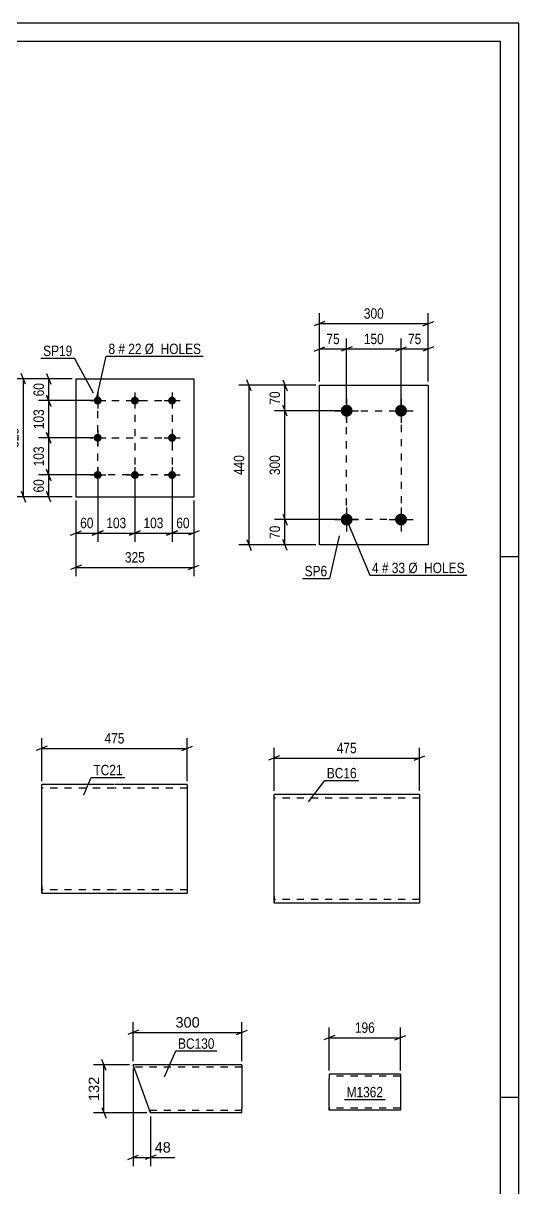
# Model space of a CAD drawing. Header units: millimetres. Extents: x 0 to 841, y 0 to 594.
# Drawn here: x 704.4 to 841, y 273.1 to 594 of the extents above; entities that cross this region are included whole.
import ezdxf

# ---------------------------------------------------------------- set-up
doc = ezdxf.new("R2010")
doc.units = ezdxf.units.MM
doc.linetypes.add('DXK_LINE_DOT2', pattern=[3.9198, 1.9599, -1.9599])
doc.styles.add('Arial', font='ARIAL.TTF', dxfattribs={"height": 0.2})
doc.styles.add('Arial Narrow', font='ARIALN.TTF', dxfattribs={"height": 0.2})

# ---------------------------------------------------------------- blocks, each defined once
blk = doc.blocks.new('Unknown-284928530-1132 - 10120')
at = {"color": 5, "linetype": 'Continuous'}
for p, q in [((841, 594), (0, 594)), ((841, 0), (841, 594)), ((836, 589), (5, 589)), ((836, 5), (836, 589)), ((841, 447), (836, 447)), ((841, 298), (836, 298))]:
    blk.add_line(p, q, dxfattribs=at)
blk = doc.blocks.new('Part-284928530-11407 - 11406')
at = {"color": 2, "linetype": 'Continuous'}
for p, q in [((764.7, 306.97), (734.7, 306.97)), ((739.51, 293.77), (734.7, 306.97)), ((764.7, 306.97), (764.7, 306.88)), ((764.7, 306.88), (764.7, 305.77)), ((764.7, 305.77), (764.7, 294.97)), ((764.7, 293.77), (739.51, 293.77)), ((764.7, 293.77), (764.7, 294.97))]:
    blk.add_line(p, q, dxfattribs=at)
at = {"color": 7, "linetype": 'DXK_LINE_DOT2'}
for p, q in [((764.7, 306.37), (734.92, 306.37)), ((764.7, 306.62), (764.7, 305.77)), ((764.7, 294.37), (739.29, 294.37)), ((739.38, 294.12), (739.51, 293.77)), ((764.7, 293.86), (764.7, 294.12)), ((764.7, 293.77), (764.7, 293.86))]:
    blk.add_line(p, q, dxfattribs=at)
blk = doc.blocks.new('Part-284928530-9984 - 9983')
at = {"color": 2, "linetype": 'Continuous'}
for p, q in [((729.5, 384.2), (709.5, 384.2)), ((709.5, 356.2), (709.5, 384.2)), ((749.6, 384.2), (729.6, 384.2)), ((749.6, 384.2), (749.6, 354.2)), ((709.5, 356.2), (709.5, 354.2)), ((729.5, 354.2), (709.5, 354.2)), ((749.6, 354.2), (729.6, 354.2))]:
    blk.add_line(p, q, dxfattribs=at)
at = {"color": 7, "linetype": 'DXK_LINE_DOT2'}
for p, q in [((729.5, 383.2), (709.5, 383.2)), ((749.6, 383.2), (729.6, 383.2)), ((709.5, 354.36), (709.5, 356.2)), ((709.5, 355.2), (709.5, 355.28)), ((729.5, 355.2), (709.5, 355.2)), ((749.6, 355.2), (729.6, 355.2)), ((749.6, 355.2), (749.6, 355.28))]:
    blk.add_line(p, q, dxfattribs=at)
blk = doc.blocks.new('Part-284928530-9992 - 9991')
at = {"color": 2, "linetype": 'Continuous'}
for p, q in [((793.53, 381.52), (773.53, 381.52)), ((773.53, 353.52), (773.53, 381.52)), ((813.63, 381.52), (793.63, 381.52)), ((813.63, 381.52), (813.63, 351.52)), ((773.53, 353.52), (773.53, 351.52)), ((793.53, 351.52), (773.53, 351.52)), ((813.63, 351.52), (793.63, 351.52))]:
    blk.add_line(p, q, dxfattribs=at)
at = {"color": 7, "linetype": 'DXK_LINE_DOT2'}
for p, q in [((793.53, 380.52), (773.53, 380.52)), ((813.63, 380.52), (793.63, 380.52)), ((773.53, 351.67), (773.53, 353.52)), ((773.53, 352.52), (773.53, 352.6)), ((793.53, 352.52), (773.53, 352.52)), ((813.63, 352.52), (793.63, 352.52)), ((813.63, 352.52), (813.63, 352.6))]:
    blk.add_line(p, q, dxfattribs=at)
blk = doc.blocks.new('Bolt-284928530-10039 - 10037')
at = {"linetype": 'Continuous'}
for points in [[(724.92, 491.13, -1), (724.92, 488.93, -1)], [(735.17, 491.13, -1), (735.17, 488.93, -1)], [(745.42, 491.13, -1), (745.42, 488.93, -1)], [(724.92, 480.88, -1), (724.92, 478.68, -1)], [(745.42, 480.88, -1), (745.42, 478.68, -1)], [(724.92, 470.63, -1), (724.92, 468.43, -1)], [(735.17, 470.63, -1), (735.17, 468.43, -1)], [(745.42, 470.63, -1), (745.42, 468.43, -1)]]:
    blk.add_hatch(color=1, dxfattribs=at).paths.add_polyline_path(points)
at = {"color": 1, "linetype": 'Continuous'}
for p, q in [((724.92, 492.23), (724.92, 487.83)), ((735.17, 492.23), (735.17, 487.83)), ((745.42, 492.23), (745.42, 487.83)), ((722.72, 490.03), (727.12, 490.03)), ((732.97, 490.03), (737.37, 490.03)), ((743.22, 490.03), (747.62, 490.03)), ((724.92, 481.98), (724.92, 477.58)), ((745.42, 481.98), (745.42, 477.58)), ((722.72, 479.78), (727.12, 479.78)), ((743.22, 479.78), (747.62, 479.78)), ((724.92, 471.73), (724.92, 467.33)), ((735.17, 471.73), (735.17, 467.33)), ((745.42, 471.73), (745.42, 467.33)), ((722.72, 469.53), (727.12, 469.53)), ((732.97, 469.53), (737.37, 469.53)), ((743.22, 469.53), (747.62, 469.53))]:
    blk.add_line(p, q, dxfattribs=at)
blk = doc.blocks.new('Part-284928530-10038 - 10037')
at = {"color": 2, "linetype": 'Continuous'}
for p, q in [((718.92, 496.03), (718.92, 463.53)), ((718.92, 496.03), (751.42, 496.03)), ((751.42, 496.03), (751.42, 463.53)), ((718.92, 463.53), (751.42, 463.53))]:
    blk.add_line(p, q, dxfattribs=at)
blk = doc.blocks.new('Part-284928530-10049 - 10048')
at = {"color": 2, "linetype": 'Continuous'}
for p, q in [((786.06, 450.25), (786.06, 494.25)), ((786.06, 494.25), (816.06, 494.25)), ((816.06, 494.25), (816.06, 450.25)), ((816.06, 450.25), (786.06, 450.25))]:
    blk.add_line(p, q, dxfattribs=at)
blk = doc.blocks.new('Bolt-284928530-10050 - 10048')
at = {"linetype": 'Continuous'}
for points in [[(793.56, 488.9, -1), (793.56, 485.6, -1)], [(808.56, 488.9, -1), (808.56, 485.6, -1)], [(793.56, 458.9, -1), (793.56, 455.6, -1)], [(808.56, 458.9, -1), (808.56, 455.6, -1)]]:
    blk.add_hatch(color=1, dxfattribs=at).paths.add_polyline_path(points)
at = {"color": 1, "linetype": 'Continuous'}
for p, q in [((793.56, 490.55), (793.56, 483.95)), ((808.56, 490.55), (808.56, 483.95)), ((790.26, 487.25), (796.86, 487.25)), ((805.26, 487.25), (811.86, 487.25)), ((793.56, 460.55), (793.56, 453.95)), ((808.56, 460.55), (808.56, 453.95)), ((790.26, 457.25), (796.86, 457.25)), ((805.26, 457.25), (811.86, 457.25))]:
    blk.add_line(p, q, dxfattribs=at)
blk = doc.blocks.new('Part-284928530-10126 - 10125')
at = {"color": 2, "linetype": 'Continuous'}
for p, q in [((788.76, 304.47), (788.76, 303.27)), ((808.38, 304.47), (788.76, 304.47)), ((788.76, 295.21), (788.76, 303.27)), ((808.38, 304.38), (808.38, 304.47)), ((808.38, 304.38), (808.38, 303.27)), ((808.38, 303.27), (808.38, 294.47)), ((788.76, 294.56), (788.76, 295.21)), ((788.76, 294.47), (788.76, 294.56)), ((808.38, 294.47), (788.76, 294.47))]:
    blk.add_line(p, q, dxfattribs=at)
at = {"color": 7, "linetype": 'DXK_LINE_DOT2'}
for p, q in [((808.38, 303.87), (788.76, 303.87)), ((808.38, 304.12), (808.38, 303.27)), ((788.76, 295.21), (788.76, 294.82)), ((808.38, 295.12), (808.38, 295.21)), ((788.76, 295.07), (788.76, 295.12)), ((808.38, 295.07), (788.76, 295.07)), ((788.76, 294.47), (788.76, 294.47)), ((808.38, 295.07), (808.38, 295.12)), ((808.38, 295.07), (808.38, 295.12))]:
    blk.add_line(p, q, dxfattribs=at)
blk = doc.blocks.new('Rectangle-284928530-11453 - 10037')
at = {"color": 1, "linetype": 'DXK_LINE_DOT2'}
blk.add_lwpolyline([(724.92, 490.03), (745.42, 490.03), (745.42, 469.53), (724.92, 469.53), (724.92, 490.03)], close=True, dxfattribs=at)
blk = doc.blocks.new('Rectangle-284928530-11463 - 10048')
at = {"color": 1, "linetype": 'DXK_LINE_DOT2'}
blk.add_lwpolyline([(793.56, 487.25), (808.56, 487.25), (808.56, 457.25), (793.56, 457.25), (793.56, 487.25)], close=True, dxfattribs=at)
blk = doc.blocks.new('Line-284928530-11541 - 10037')
at = {"color": 1, "linetype": 'DXK_LINE_DOT2'}
blk.add_line((735.17, 490.03), (735.17, 469.53), dxfattribs=at)
blk = doc.blocks.new('Line-284928530-11548 - 10037')
at = {"color": 1, "linetype": 'DXK_LINE_DOT2'}
blk.add_line((724.92, 479.78), (745.42, 479.78), dxfattribs=at)
blk = doc.blocks.new('StraightDimension-284928530-11720 - 11406')
at = {"color": 7, "linetype": 'Continuous'}
for p, q in [((727.25, 305.47), (726.05, 308.47)), ((733.7, 306.97), (723.8, 306.97)), ((726.65, 293.77), (726.65, 306.97)), ((726.05, 295.27), (727.25, 292.27)), ((738.51, 293.77), (723.8, 293.77))]:
    blk.add_line(p, q, dxfattribs=at)
at = {"color": 0}
blk.add_wipeout([(725.9, 304.31), (721.7, 304.31), (721.7, 296.43), (725.9, 296.43)], dxfattribs=at)
at = {"color": 3, "style": 'Arial'}
blk.add_text('132', height=2.865, rotation=90.0002, dxfattribs=at).set_placement((725.3, 297.03))
blk = doc.blocks.new('StraightDimension-284928530-11691 - 11406')
at = {"color": 7, "linetype": 'Continuous'}
for p, q in [((734.7, 307.97), (734.7, 318.77)), ((764.7, 307.97), (764.7, 318.77)), ((736.2, 316.52), (733.2, 315.32)), ((734.7, 315.92), (764.7, 315.92)), ((763.2, 315.32), (766.2, 316.52))]:
    blk.add_line(p, q, dxfattribs=at)
at = {"color": 0}
blk.add_wipeout([(753.64, 316.67), (753.64, 320.87), (745.77, 320.87), (745.77, 316.67)], dxfattribs=at)
at = {"color": 3, "style": 'Arial'}
blk.add_text('300', height=2.865, dxfattribs=at).set_placement((746.37, 317.27))
blk = doc.blocks.new('StraightDimension-284928530-11702 - 11406')
at = {"color": 7, "linetype": 'Continuous'}
for p, q in [((734.7, 305.97), (734.7, 279.08)), ((739.51, 292.77), (739.51, 279.08)), ((733.2, 280.88), (736.2, 282.08)), ((734.7, 281.48), (739.51, 281.48)), ((741.01, 282.08), (738.01, 280.88))]:
    blk.add_line(p, q, dxfattribs=at)
at = {"color": 0}
blk.add_wipeout([(745.68, 282.23), (745.68, 286.43), (740.03, 286.43), (740.03, 282.23)], dxfattribs=at)
at = {"color": 7, "linetype": 'Continuous'}
blk.add_line((739.51, 281.48), (746.21, 281.48), dxfattribs=at)
blk.add_line((739.51, 281.48), (746.21, 281.48), dxfattribs=at)
at = {"color": 3, "style": 'Arial'}
blk.add_text('48', height=2.865, dxfattribs=at).set_placement((740.63, 282.83))
blk = doc.blocks.new('StraightDimension-284928530-10155 - 9983')
at = {"color": 7, "linetype": 'Continuous'}
for p, q in [((711, 394.8), (708, 393.6)), ((709.5, 385.2), (709.5, 397.05)), ((748.1, 393.6), (751.1, 394.8)), ((749.6, 385.2), (749.6, 397.05)), ((709.5, 394.2), (749.6, 394.2))]:
    blk.add_line(p, q, dxfattribs=at)
at = {"color": 0}
blk.add_wipeout([(732.89, 394.95), (732.89, 399.15), (726.21, 399.15), (726.21, 394.95)], dxfattribs=at)
at = {"color": 3, "style": 'Arial Narrow'}
blk.add_text('475', height=2.863, dxfattribs=at).set_placement((726.81, 395.55))
blk = doc.blocks.new('StraightDimension-284928530-10159 - 9991')
at = {"color": 7, "linetype": 'Continuous'}
for p, q in [((775.03, 392.12), (772.03, 390.92)), ((773.53, 382.52), (773.53, 394.37)), ((773.53, 391.52), (813.63, 391.52)), ((812.13, 390.92), (815.13, 392.12)), ((813.63, 382.52), (813.63, 394.37))]:
    blk.add_line(p, q, dxfattribs=at)
at = {"color": 0}
blk.add_wipeout([(796.93, 392.27), (796.93, 396.47), (790.24, 396.47), (790.24, 392.27)], dxfattribs=at)
at = {"color": 3, "style": 'Arial Narrow'}
blk.add_text('475', height=2.863, dxfattribs=at).set_placement((790.84, 392.87))
blk = doc.blocks.new('StraightDimension-284928530-12773 - 10037')
at = {"color": 7, "linetype": 'Continuous'}
for p, q in [((723.92, 479.78), (708.59, 479.78)), ((710.84, 481.28), (712.04, 478.28)), ((711.44, 469.53), (711.44, 479.78)), ((723.92, 469.53), (708.59, 469.53)), ((712.04, 468.03), (710.84, 471.03))]:
    blk.add_line(p, q, dxfattribs=at)
at = {"color": 0}
blk.add_wipeout([(710.69, 477.99), (706.49, 477.99), (706.49, 471.31), (710.69, 471.31)], dxfattribs=at)
at = {"color": 3, "style": 'Arial Narrow'}
blk.add_text('103', height=2.863, rotation=90.0002, dxfattribs=at).set_placement((710.09, 471.91))
blk = doc.blocks.new('StraightDimension-284928530-10251 - 10037')
at = {"color": 7, "linetype": 'Continuous'}
for p, q in [((710.84, 497.53), (712.04, 494.53)), ((717.92, 496.03), (708.59, 496.03)), ((711.44, 490.03), (711.44, 496.03)), ((712.04, 488.53), (710.84, 491.53)), ((723.92, 490.03), (708.59, 490.03))]:
    blk.add_line(p, q, dxfattribs=at)
at = {"color": 0}
blk.add_wipeout([(710.69, 495.46), (706.49, 495.46), (706.49, 490.6), (710.69, 490.6)], dxfattribs=at)
at = {"color": 3, "style": 'Arial Narrow'}
blk.add_text('60', height=2.863, rotation=90.0002, dxfattribs=at).set_placement((710.09, 491.2))
blk = doc.blocks.new('StraightDimension-284928530-10254 - 10037')
at = {"color": 7, "linetype": 'Continuous'}
for p, q in [((723.92, 469.53), (708.59, 469.53)), ((710.84, 471.03), (712.04, 468.03)), ((711.44, 463.53), (711.44, 469.53)), ((717.92, 463.53), (708.59, 463.53)), ((712.04, 462.03), (710.84, 465.03))]:
    blk.add_line(p, q, dxfattribs=at)
at = {"color": 0}
blk.add_wipeout([(710.69, 468.96), (706.49, 468.96), (706.49, 464.1), (710.69, 464.1)], dxfattribs=at)
at = {"color": 3, "style": 'Arial Narrow'}
blk.add_text('60', height=2.863, rotation=90.0002, dxfattribs=at).set_placement((710.09, 464.7))
blk = doc.blocks.new('StraightDimension-284928530-10267 - 10037')
at = {"color": 7, "linetype": 'Continuous'}
for p, q in [((705.04, 494.53), (703.84, 497.53)), ((717.92, 496.03), (701.59, 496.03)), ((704.44, 463.53), (704.44, 496.03)), ((717.92, 463.53), (701.59, 463.53)), ((703.84, 465.03), (705.04, 462.03))]:
    blk.add_line(p, q, dxfattribs=at)
at = {"color": 0}
blk.add_wipeout([(703.69, 483.12), (699.49, 483.12), (699.49, 476.44), (703.69, 476.44)], dxfattribs=at)
at = {"color": 3, "style": 'Arial Narrow'}
blk.add_text('325', height=2.863, rotation=90.0002, dxfattribs=at).set_placement((703.09, 477.04))
blk = doc.blocks.new('StraightDimension-284928530-10271 - 10037')
at = {"color": 7, "linetype": 'Continuous'}
for p, q in [((745.42, 468.53), (745.42, 451.13)), ((751.42, 462.53), (751.42, 451.13)), ((743.92, 452.93), (746.92, 454.13)), ((745.42, 453.53), (751.42, 453.53)), ((752.92, 454.13), (749.92, 452.93))]:
    blk.add_line(p, q, dxfattribs=at)
at = {"color": 0}
blk.add_wipeout([(750.85, 454.28), (750.85, 458.48), (745.99, 458.48), (745.99, 454.28)], dxfattribs=at)
at = {"color": 3, "style": 'Arial Narrow'}
blk.add_text('60', height=2.863, dxfattribs=at).set_placement((746.59, 454.88))
blk = doc.blocks.new('StraightDimension-284928530-10274 - 10037')
at = {"color": 7, "linetype": 'Continuous'}
for p, q in [((724.92, 468.53), (724.92, 451.13)), ((718.92, 462.53), (718.92, 451.13)), ((717.42, 452.93), (720.42, 454.13)), ((718.92, 453.53), (724.92, 453.53)), ((726.42, 454.13), (723.42, 452.93))]:
    blk.add_line(p, q, dxfattribs=at)
at = {"color": 0}
blk.add_wipeout([(724.35, 454.28), (724.35, 458.48), (719.49, 458.48), (719.49, 454.28)], dxfattribs=at)
at = {"color": 3, "style": 'Arial Narrow'}
blk.add_text('60', height=2.863, dxfattribs=at).set_placement((720.09, 454.88))
blk = doc.blocks.new('StraightDimension-284928530-10287 - 10037')
at = {"color": 7, "linetype": 'Continuous'}
for p, q in [((718.92, 462.53), (718.92, 441.66)), ((751.42, 462.53), (751.42, 441.66)), ((720.42, 444.66), (717.42, 443.46)), ((718.92, 444.06), (751.42, 444.06)), ((749.92, 443.46), (752.92, 444.66))]:
    blk.add_line(p, q, dxfattribs=at)
at = {"color": 0}
blk.add_wipeout([(738.51, 444.81), (738.51, 449.01), (731.83, 449.01), (731.83, 444.81)], dxfattribs=at)
at = {"color": 3, "style": 'Arial Narrow'}
blk.add_text('325', height=2.863, dxfattribs=at).set_placement((732.43, 445.41))
blk = doc.blocks.new('StraightDimension-284928530-12775 - 10037')
at = {"color": 7, "linetype": 'Continuous'}
for p, q in [((710.84, 491.53), (712.04, 488.53)), ((723.92, 490.03), (708.59, 490.03)), ((711.44, 479.78), (711.44, 490.03)), ((723.92, 479.78), (708.59, 479.78)), ((712.04, 478.28), (710.84, 481.28))]:
    blk.add_line(p, q, dxfattribs=at)
at = {"color": 0}
blk.add_wipeout([(710.69, 488.24), (706.49, 488.24), (706.49, 481.56), (710.69, 481.56)], dxfattribs=at)
at = {"color": 3, "style": 'Arial Narrow'}
blk.add_text('103', height=2.863, rotation=90.0002, dxfattribs=at).set_placement((710.09, 482.16))
blk = doc.blocks.new('StraightDimension-284928530-12777 - 10037')
at = {"color": 7, "linetype": 'Continuous'}
for p, q in [((724.92, 468.53), (724.92, 451.13)), ((735.17, 468.53), (735.17, 451.13)), ((723.42, 452.93), (726.42, 454.13)), ((724.92, 453.53), (735.17, 453.53)), ((736.67, 454.13), (733.67, 452.93))]:
    blk.add_line(p, q, dxfattribs=at)
at = {"color": 0}
blk.add_wipeout([(733.39, 454.28), (733.39, 458.48), (726.7, 458.48), (726.7, 454.28)], dxfattribs=at)
at = {"color": 3, "style": 'Arial Narrow'}
blk.add_text('103', height=2.863, dxfattribs=at).set_placement((727.3, 454.88))
blk = doc.blocks.new('StraightDimension-284928530-12779 - 10037')
at = {"color": 7, "linetype": 'Continuous'}
for p, q in [((735.17, 468.53), (735.17, 451.13)), ((745.42, 468.53), (745.42, 451.13)), ((733.67, 452.93), (736.67, 454.13)), ((735.17, 453.53), (745.42, 453.53)), ((746.92, 454.13), (743.92, 452.93))]:
    blk.add_line(p, q, dxfattribs=at)
at = {"color": 0}
blk.add_wipeout([(743.64, 454.28), (743.64, 458.48), (736.95, 458.48), (736.95, 454.28)], dxfattribs=at)
at = {"color": 3, "style": 'Arial Narrow'}
blk.add_text('103', height=2.863, dxfattribs=at).set_placement((737.55, 454.88))
blk = doc.blocks.new('StraightDimension-284928530-10292 - 10048')
at = {"color": 7, "linetype": 'Continuous'}
for p, q in [((777.13, 485.75), (775.93, 488.75)), ((792.56, 487.25), (773.68, 487.25)), ((776.53, 457.25), (776.53, 487.25)), ((792.56, 457.25), (773.68, 457.25)), ((775.93, 458.75), (777.13, 455.75))]:
    blk.add_line(p, q, dxfattribs=at)
at = {"color": 0}
blk.add_wipeout([(775.78, 475.59), (771.58, 475.59), (771.58, 468.91), (775.78, 468.91)], dxfattribs=at)
at = {"color": 3, "style": 'Arial Narrow'}
blk.add_text('300', height=2.863, rotation=90.0002, dxfattribs=at).set_placement((775.18, 469.51))
blk = doc.blocks.new('StraightDimension-284928530-10291 - 10048')
at = {"color": 7, "linetype": 'Continuous'}
for p, q in [((785.06, 494.25), (773.68, 494.25)), ((775.93, 495.75), (777.13, 492.75)), ((776.53, 487.25), (776.53, 494.25)), ((777.13, 485.75), (775.93, 488.75)), ((792.56, 487.25), (773.68, 487.25))]:
    blk.add_line(p, q, dxfattribs=at)
at = {"color": 0}
blk.add_wipeout([(775.78, 493.18), (771.58, 493.18), (771.58, 488.32), (775.78, 488.32)], dxfattribs=at)
at = {"color": 3, "style": 'Arial Narrow'}
blk.add_text('70', height=2.863, rotation=90.0002, dxfattribs=at).set_placement((775.18, 488.92))
blk = doc.blocks.new('StraightDimension-284928530-10293 - 10048')
at = {"color": 7, "linetype": 'Continuous'}
for p, q in [((792.56, 457.25), (773.68, 457.25)), ((775.93, 458.75), (777.13, 455.75)), ((776.53, 450.25), (776.53, 457.25)), ((785.06, 450.25), (773.68, 450.25)), ((777.13, 448.75), (775.93, 451.75))]:
    blk.add_line(p, q, dxfattribs=at)
at = {"color": 0}
blk.add_wipeout([(775.78, 456.18), (771.58, 456.18), (771.58, 451.32), (775.78, 451.32)], dxfattribs=at)
at = {"color": 3, "style": 'Arial Narrow'}
blk.add_text('70', height=2.863, rotation=90.0002, dxfattribs=at).set_placement((775.18, 451.92))
blk = doc.blocks.new('StraightDimension-284928530-10303 - 10048')
at = {"color": 7, "linetype": 'Continuous'}
for p, q in [((785.06, 494.25), (763.81, 494.25)), ((767.26, 492.75), (766.06, 495.75)), ((766.66, 450.25), (766.66, 494.25)), ((785.06, 450.25), (763.81, 450.25)), ((766.06, 451.75), (767.26, 448.75))]:
    blk.add_line(p, q, dxfattribs=at)
at = {"color": 0}
blk.add_wipeout([(765.91, 475.59), (761.71, 475.59), (761.71, 468.91), (765.91, 468.91)], dxfattribs=at)
at = {"color": 3, "style": 'Arial Narrow'}
blk.add_text('440', height=2.863, rotation=90.0002, dxfattribs=at).set_placement((765.31, 469.51))
blk = doc.blocks.new('StraightDimension-284928530-10307 - 10048')
at = {"color": 7, "linetype": 'Continuous'}
for p, q in [((808.56, 488.25), (808.56, 507.1)), ((816.06, 495.25), (816.06, 507.1)), ((807.06, 503.65), (810.06, 504.85)), ((808.56, 504.25), (816.06, 504.25)), ((817.56, 504.85), (814.56, 503.65))]:
    blk.add_line(p, q, dxfattribs=at)
at = {"color": 0}
blk.add_wipeout([(814.73, 505), (814.73, 509.2), (809.88, 509.2), (809.88, 505)], dxfattribs=at)
at = {"color": 3, "style": 'Arial Narrow'}
blk.add_text('75', height=2.863, dxfattribs=at).set_placement((810.48, 505.6))
blk = doc.blocks.new('StraightDimension-284928530-10308 - 10048')
at = {"color": 7, "linetype": 'Continuous'}
for p, q in [((793.56, 488.25), (793.56, 507.1)), ((808.56, 488.25), (808.56, 507.1)), ((795.06, 504.85), (792.06, 503.65)), ((793.56, 504.25), (808.56, 504.25)), ((807.06, 503.65), (810.06, 504.85))]:
    blk.add_line(p, q, dxfattribs=at)
at = {"color": 0}
blk.add_wipeout([(804.4, 505), (804.4, 509.2), (797.71, 509.2), (797.71, 505)], dxfattribs=at)
at = {"color": 3, "style": 'Arial Narrow'}
blk.add_text('150', height=2.863, dxfattribs=at).set_placement((798.31, 505.6))
blk = doc.blocks.new('StraightDimension-284928530-10309 - 10048')
at = {"color": 7, "linetype": 'Continuous'}
for p, q in [((786.06, 495.25), (786.06, 507.1)), ((793.56, 488.25), (793.56, 507.1)), ((784.56, 503.65), (787.56, 504.85)), ((786.06, 504.25), (793.56, 504.25)), ((795.06, 504.85), (792.06, 503.65))]:
    blk.add_line(p, q, dxfattribs=at)
at = {"color": 0}
blk.add_wipeout([(792.23, 505), (792.23, 509.2), (787.38, 509.2), (787.38, 505)], dxfattribs=at)
at = {"color": 3, "style": 'Arial Narrow'}
blk.add_text('75', height=2.863, dxfattribs=at).set_placement((787.98, 505.6))
blk = doc.blocks.new('StraightDimension-284928530-10319 - 10048')
at = {"color": 7, "linetype": 'Continuous'}
for p, q in [((786.06, 495.25), (786.06, 514.1)), ((816.06, 495.25), (816.06, 514.1)), ((787.56, 511.85), (784.56, 510.65)), ((786.06, 511.25), (816.06, 511.25)), ((814.56, 510.65), (817.56, 511.85))]:
    blk.add_line(p, q, dxfattribs=at)
at = {"color": 0}
blk.add_wipeout([(804.4, 512), (804.4, 516.2), (797.71, 516.2), (797.71, 512)], dxfattribs=at)
at = {"color": 3, "style": 'Arial Narrow'}
blk.add_text('300', height=2.863, dxfattribs=at).set_placement((798.31, 512.6))
blk = doc.blocks.new('StraightDimension-284928530-10423 - 10125')
at = {"color": 7, "linetype": 'Continuous'}
for p, q in [((790.26, 315.07), (787.26, 313.87)), ((788.76, 305.47), (788.76, 317.32)), ((788.76, 314.47), (808.38, 314.47)), ((806.88, 313.87), (809.88, 315.07)), ((808.38, 305.47), (808.38, 317.32))]:
    blk.add_line(p, q, dxfattribs=at)
at = {"color": 0}
blk.add_wipeout([(801.91, 315.22), (801.91, 319.42), (795.23, 319.42), (795.23, 315.22)], dxfattribs=at)
at = {"color": 3, "style": 'Arial Narrow'}
blk.add_text('196', height=2.863, dxfattribs=at).set_placement((795.83, 315.82))
blk = doc.blocks.new('Mark-284928530-11744 - 11406')
at = {"color": 0}
blk.add_wipeout([(757.13, 311.42), (757.13, 314.42), (747.08, 314.42), (747.08, 311.42)], dxfattribs=at)
blk.add_wipeout([(757.13, 311.42), (757.13, 314.42), (747.08, 314.42), (747.08, 311.42)], dxfattribs=at)
at = {"color": 30, "linetype": 'Continuous'}
for p, q in [((743.32, 303.7), (746.48, 310.82)), ((746.48, 310.82), (757.73, 310.82))]:
    blk.add_line(p, q, dxfattribs=at)
at = {"color": 3, "style": 'Arial Narrow'}
blk.add_text('BC130', height=2.863, dxfattribs=at).set_placement((747.08, 311.42))
blk = doc.blocks.new('Mark-284928530-10466 - 9983')
at = {"color": 0}
blk.add_wipeout([(731.79, 386.8), (731.79, 389.8), (723.75, 389.8), (723.75, 386.8)], dxfattribs=at)
blk.add_wipeout([(731.79, 386.8), (731.79, 389.8), (723.75, 389.8), (723.75, 386.8)], dxfattribs=at)
at = {"color": 30, "linetype": 'Continuous'}
for p, q in [((721.09, 381.41), (723.15, 386.2)), ((723.15, 386.2), (732.39, 386.2))]:
    blk.add_line(p, q, dxfattribs=at)
at = {"color": 3, "style": 'Arial Narrow'}
blk.add_text('TC21', height=2.863, dxfattribs=at).set_placement((723.75, 386.8))
blk = doc.blocks.new('Mark-284928530-10469 - 9991')
at = {"color": 0}
blk.add_wipeout([(796.32, 385.95), (796.32, 388.95), (788.1, 388.95), (788.1, 385.95)], dxfattribs=at)
blk.add_wipeout([(796.32, 385.95), (796.32, 388.95), (788.1, 388.95), (788.1, 385.95)], dxfattribs=at)
at = {"color": 30, "linetype": 'Continuous'}
for p, q in [((783.06, 379.43), (787.5, 385.35)), ((787.5, 385.35), (796.92, 385.35))]:
    blk.add_line(p, q, dxfattribs=at)
at = {"color": 3, "style": 'Arial Narrow'}
blk.add_text('BC16', height=2.863, dxfattribs=at).set_placement((788.1, 385.95))
blk = doc.blocks.new('Mark-284928530-10482 - 10037')
at = {"color": 0}
blk.add_wipeout([(717.92, 502.31), (717.92, 505.31), (709.88, 505.31), (709.88, 502.31)], dxfattribs=at)
blk.add_wipeout([(717.92, 502.31), (717.92, 505.31), (709.88, 505.31), (709.88, 502.31)], dxfattribs=at)
at = {"color": 30, "linetype": 'Continuous'}
for p in [(709.28, 501.71), (723.74, 492.12)]:
    blk.add_line(p, (718.52, 501.71), dxfattribs=at)
at = {"color": 3, "style": 'Arial Narrow'}
blk.add_text('SP19', height=2.863, dxfattribs=at).set_placement((709.88, 502.31))
blk = doc.blocks.new('Mark-284928530-10485 - 10037')
at = {"color": 0}
blk.add_wipeout([(729.72, 502.86), (729.72, 505.86), (727.89, 505.86), (727.89, 502.86)], dxfattribs=at)
blk.add_wipeout([(729.72, 502.86), (729.72, 505.86), (727.89, 505.86), (727.89, 502.86)], dxfattribs=at)
at = {"color": 7, "linetype": 'Continuous'}
blk.add_line((724.52, 490.03), (727.29, 502.26), dxfattribs=at)
at = {"color": 0}
blk.add_wipeout([(732.44, 502.86), (732.44, 505.86), (730.62, 505.86), (730.62, 502.86)], dxfattribs=at)
blk.add_wipeout([(732.44, 502.86), (732.44, 505.86), (730.62, 505.86), (730.62, 502.86)], dxfattribs=at)
at = {"color": 3, "style": 'Arial Narrow'}
blk.add_text('8', height=2.86, dxfattribs=at).set_placement((727.89, 502.86))
at = {"color": 0}
blk.add_wipeout([(737, 502.86), (737, 505.86), (733.34, 505.86), (733.34, 502.86)], dxfattribs=at)
blk.add_wipeout([(737, 502.86), (737, 505.86), (733.34, 505.86), (733.34, 502.86)], dxfattribs=at)
at = {"color": 3, "style": 'Arial Narrow'}
blk.add_text('#', height=2.86, dxfattribs=at).set_placement((730.62, 502.86))
at = {"color": 0}
blk.add_wipeout([(753.43, 502.86), (753.43, 505.86), (737.9, 505.86), (737.9, 502.86)], dxfattribs=at)
blk.add_wipeout([(753.43, 502.86), (753.43, 505.86), (737.9, 505.86), (737.9, 502.86)], dxfattribs=at)
at = {"color": 7, "linetype": 'Continuous'}
blk.add_line((727.29, 502.26), (754.03, 502.26), dxfattribs=at)
at = {"color": 3, "style": 'Arial Narrow'}
for s, p in [('22', (733.34, 502.86)), ('Ø  HOLES', (737.9, 502.86))]:
    blk.add_text(s, height=2.863, dxfattribs=at).set_placement(p)
blk = doc.blocks.new('Mark-284928530-10486 - 10048')
at = {"color": 0}
blk.add_wipeout([(788.19, 441.63), (788.19, 444.63), (781.98, 444.63), (781.98, 441.63)], dxfattribs=at)
blk.add_wipeout([(788.19, 441.63), (788.19, 444.63), (781.98, 444.63), (781.98, 441.63)], dxfattribs=at)
at = {"color": 30, "linetype": 'Continuous'}
for p in [(791.5, 452.8), (781.38, 441.03)]:
    blk.add_line(p, (788.79, 441.03), dxfattribs=at)
at = {"color": 3, "style": 'Arial Narrow'}
blk.add_text('SP6', height=2.863, dxfattribs=at).set_placement((781.98, 441.63))
blk = doc.blocks.new('Mark-284928530-10489 - 10048')
at = {"color": 0}
blk.add_wipeout([(802.38, 442.51), (802.38, 445.51), (800.55, 445.51), (800.55, 442.51)], dxfattribs=at)
blk.add_wipeout([(802.38, 442.51), (802.38, 445.51), (800.55, 445.51), (800.55, 442.51)], dxfattribs=at)
at = {"color": 7, "linetype": 'Continuous'}
blk.add_line((793.56, 457.25), (799.95, 441.91), dxfattribs=at)
at = {"color": 0}
blk.add_wipeout([(805.11, 442.51), (805.11, 445.51), (803.28, 445.51), (803.28, 442.51)], dxfattribs=at)
blk.add_wipeout([(805.11, 442.51), (805.11, 445.51), (803.28, 445.51), (803.28, 442.51)], dxfattribs=at)
at = {"color": 3, "style": 'Arial Narrow'}
blk.add_text('4', height=2.86, dxfattribs=at).set_placement((800.55, 442.51))
at = {"color": 0}
blk.add_wipeout([(809.66, 442.51), (809.66, 445.51), (806.01, 445.51), (806.01, 442.51)], dxfattribs=at)
blk.add_wipeout([(809.66, 442.51), (809.66, 445.51), (806.01, 445.51), (806.01, 442.51)], dxfattribs=at)
at = {"color": 3, "style": 'Arial Narrow'}
blk.add_text('#', height=2.86, dxfattribs=at).set_placement((803.28, 442.51))
at = {"color": 0}
blk.add_wipeout([(826.09, 442.51), (826.09, 445.51), (810.56, 445.51), (810.56, 442.51)], dxfattribs=at)
blk.add_wipeout([(826.09, 442.51), (826.09, 445.51), (810.56, 445.51), (810.56, 442.51)], dxfattribs=at)
at = {"color": 7, "linetype": 'Continuous'}
blk.add_line((799.95, 441.91), (826.69, 441.91), dxfattribs=at)
at = {"color": 3, "style": 'Arial Narrow'}
for s, p in [('33', (806.01, 442.51)), ('Ø  HOLES', (810.56, 442.51))]:
    blk.add_text(s, height=2.863, dxfattribs=at).set_placement(p)
blk = doc.blocks.new('Mark-284928530-10506 - 10125')
at = {"color": 0}
blk.add_wipeout([(803.6, 298.06), (803.6, 301.06), (793.54, 301.06), (793.54, 298.06)], dxfattribs=at)
blk.add_wipeout([(803.6, 298.06), (803.6, 301.06), (793.54, 301.06), (793.54, 298.06)], dxfattribs=at)
at = {"color": 30, "linetype": 'Continuous'}
blk.add_line((792.94, 297.46), (804.2, 297.46), dxfattribs=at)
at = {"color": 3, "style": 'Arial Narrow'}
blk.add_text('M1362', height=2.863, dxfattribs=at).set_placement((793.54, 298.06))

msp = doc.modelspace()

# ---------------------------------------------------------------- block references
for name in ['Unknown-284928530-1132 - 10120', 'Part-284928530-10038 - 10037', 'Part-284928530-10049 - 10048', 'Bolt-284928530-10039 - 10037', 'Rectangle-284928530-11453 - 10037', 'Line-284928530-11541 - 10037', 'Bolt-284928530-10050 - 10048', 'Rectangle-284928530-11463 - 10048', 'Line-284928530-11548 - 10037', 'Part-284928530-9984 - 9983', 'Part-284928530-9992 - 9991', 'Part-284928530-11407 - 11406', 'Part-284928530-10126 - 10125']:
    msp.add_blockref(name, (0, 0))

# ---------------------------------------------------------------- next in the draw order: block references
for name in ['StraightDimension-284928530-10307 - 10048', 'StraightDimension-284928530-10251 - 10037', 'StraightDimension-284928530-10292 - 10048', 'StraightDimension-284928530-12773 - 10037', 'StraightDimension-284928530-10271 - 10037', 'StraightDimension-284928530-10155 - 9983', 'StraightDimension-284928530-10159 - 9991', 'StraightDimension-284928530-10423 - 10125', 'StraightDimension-284928530-11720 - 11406', 'Mark-284928530-10506 - 10125']:
    msp.add_blockref(name, (0, 0))

# ---------------------------------------------------------------- next in the draw order: block references
for name in ['StraightDimension-284928530-10291 - 10048', 'StraightDimension-284928530-10254 - 10037', 'StraightDimension-284928530-10293 - 10048', 'Mark-284928530-10466 - 9983', 'Mark-284928530-10469 - 9991', 'StraightDimension-284928530-11691 - 11406', 'StraightDimension-284928530-11702 - 11406']:
    msp.add_blockref(name, (0, 0))

# ---------------------------------------------------------------- next in the draw order: block references
for name in ['StraightDimension-284928530-10308 - 10048', 'StraightDimension-284928530-10267 - 10037', 'StraightDimension-284928530-10303 - 10048', 'Mark-284928530-10489 - 10048', 'Mark-284928530-11744 - 11406']:
    msp.add_blockref(name, (0, 0))

# ---------------------------------------------------------------- next in the draw order: block references
for name in ['StraightDimension-284928530-10309 - 10048', 'StraightDimension-284928530-12775 - 10037', 'StraightDimension-284928530-10274 - 10037', 'Mark-284928530-10486 - 10048']:
    msp.add_blockref(name, (0, 0))

# ---------------------------------------------------------------- next in the draw order: block references
for name in ['StraightDimension-284928530-10319 - 10048', 'Mark-284928530-10482 - 10037', 'StraightDimension-284928530-10287 - 10037']:
    msp.add_blockref(name, (0, 0))

# ---------------------------------------------------------------- next in the draw order: block references
for name in ['Mark-284928530-10485 - 10037', 'StraightDimension-284928530-12777 - 10037']:
    msp.add_blockref(name, (0, 0))

# ---------------------------------------------------------------- next in the draw order: block references
msp.add_blockref('StraightDimension-284928530-12779 - 10037', (0, 0))

doc.saveas('drawing.dxf')
